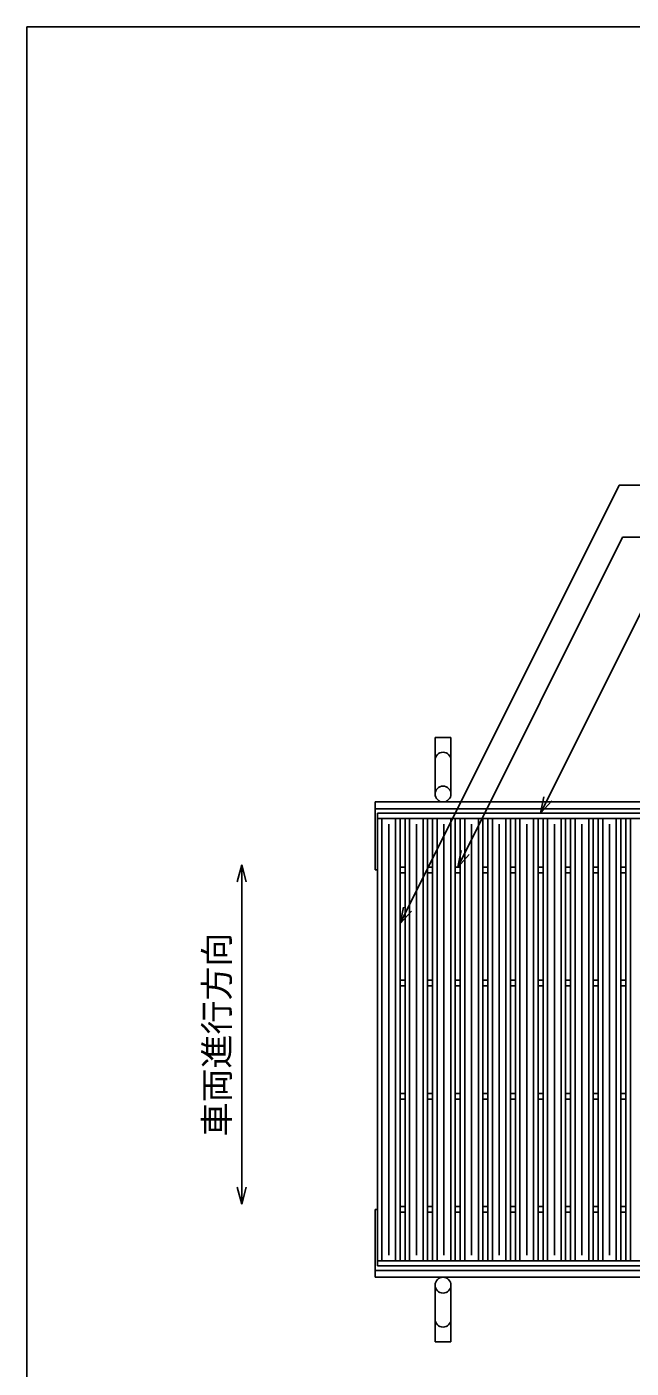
# Model space of a CAD drawing. Units: millimetres, scale not verified. Extents: x -1820 to 1731, y -1282 to 1054.
# Drawn here: x -1729 to -1195, y -132 to 1054 of the extents above; entities that cross this region are included whole.
import ezdxf
from ezdxf.enums import TextEntityAlignment as Align

# ---------------------------------------------------------------- set-up
doc = ezdxf.new("R2010")
doc.units = ezdxf.units.MM
doc.header["$LTSCALE"] = 10
for name, color, linetype, lineweight in [('0_2', 150, 'Continuous', 25), ('16', 3, 'Continuous', 25), ('19', 6, 'Continuous', 25), ('22', 2, 'Continuous', 25)]:
    doc.layers.add(name, color=color, linetype=linetype, lineweight=lineweight)
doc.styles.add('ベクトル', font='')
doc.styles.get('ベクトル').set_extended_font_data('ベクトル')

msp = doc.modelspace()

# ---------------------------------------------------------------- linework, layer by layer
at = {"layer": '0_2'}
for p, q in [((-1729, -1146.5), (-1729, 1053.5)), ((-1729, 1053.5), (1731, 1053.5))]:
    msp.add_line(p, q, dxfattribs=at)
at = {"layer": '16'}
for p, q in [((-1419, 358.5), (-423, 358.5)), ((-1419, 354), (-1419, 358.5)), ((-1419, 354), (-423, 354)), ((-1419, -37), (-1419, 354)), ((-1419, 354), (-1399, 354)), ((-1415, -37), (-1415, 354)), ((-1409, -32), (-1409, 349)), ((-1403, -37), (-1403, 354)), ((-1399, -37), (-1399, 354)), ((-1394.6, -37), (-1394.6, 354)), ((-1394.6, 354), (-1374.6, 354)), ((-1390.6, -37), (-1390.6, 354)), ((-1384.6, -32), (-1384.6, 349)), ((-1378.6, -37), (-1378.6, 354)), ((-1374.6, -37), (-1374.6, 354)), ((-1370.2, -37), (-1370.2, 354)), ((-1370.2, 354), (-1350.2, 354)), ((-1366.2, -37), (-1366.2, 354)), ((-1360.2, -32), (-1360.2, 349)), ((-1354.2, -37), (-1354.2, 354)), ((-1350.2, -37), (-1350.2, 354)), ((-1345.8, -37), (-1345.8, 354)), ((-1345.8, 354), (-1325.8, 354)), ((-1341.8, -37), (-1341.8, 354)), ((-1335.8, -32), (-1335.8, 349)), ((-1329.8, -37), (-1329.8, 354)), ((-1325.8, -37), (-1325.8, 354)), ((-1321.4, -37), (-1321.4, 354)), ((-1321.4, 354), (-1301.4, 354)), ((-1317.4, -37), (-1317.4, 354)), ((-1311.4, -32), (-1311.4, 349)), ((-1305.4, -37), (-1305.4, 354)), ((-1301.4, -37), (-1301.4, 354)), ((-1297, -37), (-1297, 354)), ((-1297, 354), (-1277, 354)), ((-1293, -37), (-1293, 354)), ((-1287, -32), (-1287, 349)), ((-1281, -37), (-1281, 354)), ((-1277, -37), (-1277, 354)), ((-1272.6, -37), (-1272.6, 354)), ((-1272.6, 354), (-1252.6, 354)), ((-1268.6, -37), (-1268.6, 354)), ((-1262.6, -32), (-1262.6, 349)), ((-1256.6, -37), (-1256.6, 354)), ((-1252.6, -37), (-1252.6, 354)), ((-1248.2, -37), (-1248.2, 354)), ((-1248.2, 354), (-1228.2, 354)), ((-1244.2, -37), (-1244.2, 354)), ((-1238.2, -32), (-1238.2, 349)), ((-1232.2, -37), (-1232.2, 354)), ((-1228.2, -37), (-1228.2, 354)), ((-1223.8, -37), (-1223.8, 354)), ((-1223.8, 354), (-1203.8, 354)), ((-1219.8, -37), (-1219.8, 354)), ((-1213.8, -32), (-1213.8, 349)), ((-1207.8, -37), (-1207.8, 354)), ((-1203.8, -37), (-1203.8, 354)), ((-1199.4, -37), (-1199.4, 354)), ((-1199.4, 354), (-1179.4, 354)), ((-1195.4, -37), (-1195.4, 354)), ((-1399, 311), (-1394.6, 311)), ((-1374.6, 311), (-1370.2, 311)), ((-1350.2, 311), (-1345.8, 311)), ((-1325.8, 311), (-1321.4, 311)), ((-1301.4, 311), (-1297, 311)), ((-1277, 311), (-1272.6, 311)), ((-1252.6, 311), (-1248.2, 311)), ((-1228.2, 311), (-1223.8, 311)), ((-1203.8, 311), (-1199.4, 311)), ((-1399, 306), (-1394.6, 306)), ((-1374.6, 306), (-1370.2, 306)), ((-1350.2, 306), (-1345.8, 306)), ((-1325.8, 306), (-1321.4, 306)), ((-1301.4, 306), (-1297, 306)), ((-1277, 306), (-1272.6, 306)), ((-1252.6, 306), (-1248.2, 306)), ((-1228.2, 306), (-1223.8, 306)), ((-1203.8, 306), (-1199.4, 306)), ((-1399, 211), (-1394.6, 211)), ((-1399, 206), (-1394.6, 206)), ((-1374.6, 211), (-1370.2, 211)), ((-1374.6, 206), (-1370.2, 206)), ((-1350.2, 211), (-1345.8, 211)), ((-1350.2, 206), (-1345.8, 206)), ((-1325.8, 211), (-1321.4, 211)), ((-1325.8, 206), (-1321.4, 206)), ((-1301.4, 211), (-1297, 211)), ((-1301.4, 206), (-1297, 206)), ((-1277, 211), (-1272.6, 211)), ((-1277, 206), (-1272.6, 206)), ((-1252.6, 211), (-1248.2, 211)), ((-1252.6, 206), (-1248.2, 206)), ((-1228.2, 211), (-1223.8, 211)), ((-1228.2, 206), (-1223.8, 206)), ((-1203.8, 211), (-1199.4, 211)), ((-1203.8, 206), (-1199.4, 206)), ((-1399, 111), (-1394.6, 111)), ((-1374.6, 111), (-1370.2, 111)), ((-1350.2, 111), (-1345.8, 111)), ((-1325.8, 111), (-1321.4, 111)), ((-1301.4, 111), (-1297, 111)), ((-1277, 111), (-1272.6, 111)), ((-1252.6, 111), (-1248.2, 111)), ((-1228.2, 111), (-1223.8, 111)), ((-1203.8, 111), (-1199.4, 111)), ((-1399, 106), (-1394.6, 106)), ((-1374.6, 106), (-1370.2, 106)), ((-1350.2, 106), (-1345.8, 106)), ((-1325.8, 106), (-1321.4, 106)), ((-1301.4, 106), (-1297, 106)), ((-1277, 106), (-1272.6, 106)), ((-1252.6, 106), (-1248.2, 106)), ((-1228.2, 106), (-1223.8, 106)), ((-1203.8, 106), (-1199.4, 106)), ((-1399, 11), (-1394.6, 11)), ((-1399, 6), (-1394.6, 6)), ((-1374.6, 11), (-1370.2, 11)), ((-1374.6, 6), (-1370.2, 6)), ((-1350.2, 11), (-1345.8, 11)), ((-1350.2, 6), (-1345.8, 6)), ((-1325.8, 11), (-1321.4, 11)), ((-1325.8, 6), (-1321.4, 6)), ((-1301.4, 11), (-1297, 11)), ((-1301.4, 6), (-1297, 6)), ((-1277, 11), (-1272.6, 11)), ((-1277, 6), (-1272.6, 6)), ((-1252.6, 11), (-1248.2, 11)), ((-1252.6, 6), (-1248.2, 6)), ((-1228.2, 11), (-1223.8, 11)), ((-1228.2, 6), (-1223.8, 6)), ((-1203.8, 11), (-1199.4, 11)), ((-1203.8, 6), (-1199.4, 6)), ((-1419, -37), (-423, -37)), ((-1419, -41.5), (-1419, -37)), ((-1419, -37), (-1399, -37)), ((-1419, -41.5), (-423, -41.5)), ((-1394.6, -37), (-1374.6, -37)), ((-1370.2, -37), (-1350.2, -37)), ((-1345.8, -37), (-1325.8, -37)), ((-1321.4, -37), (-1301.4, -37)), ((-1297, -37), (-1277, -37)), ((-1272.6, -37), (-1252.6, -37)), ((-1248.2, -37), (-1228.2, -37)), ((-1223.8, -37), (-1203.8, -37)), ((-1199.4, -37), (-1179.4, -37))]:
    msp.add_line(p, q, dxfattribs=at)
at = {"layer": '19'}
for p, q in [((-1368, 375.5), (-1368, 425.5)), ((-1368, 425.5), (-1354, 425.5)), ((-1354, 425.5), (-1354, 375.5)), ((-1421, 368.5), (-421, 368.5)), ((-1421, 308.5), (-1421, 368.5)), ((-1421, 362.5), (-421, 362.5)), ((-1421, 308.5), (-1419, 308.5)), ((-1421, -51.5), (-1421, 8.5)), ((-1421, 8.5), (-1419, 8.5)), ((-1421, -45.5), (-421, -45.5)), ((-1421, -51.5), (-421, -51.5)), ((-1368, -58.5), (-1368, -108.5)), ((-1354, -108.5), (-1354, -58.5)), ((-1368, -108.5), (-1354, -108.5))]:
    msp.add_line(p, q, dxfattribs=at)
for centre in [(-1361, 375.5), (-1361, -58.5)]:
    msp.add_circle(centre, 7, dxfattribs=at)
for centre, start, end in [((-1361, 405.5), 0, 180), ((-1361, -88.5), 180, 0)]:
    msp.add_arc(centre, 7, start, end, dxfattribs=at)
at = {"layer": '22', "color": 4}
for p, q in [((-1399, 261), (-1205.25, 648.5)), ((-1205.25, 648.5), (-725.25, 648.5)), ((-1348, 311), (-1202.25, 602.5)), ((-1202.25, 602.5), (-762.25, 602.5)), ((-1274.8, 358.5), (-1177.05, 554)), ((-1274.8, 358.5), (-1271.8, 373.1)), ((-1274.8, 358.5), (-1264.8, 369.5)), ((-1348, 311), (-1345, 325.6)), ((-1348, 311), (-1338, 322)), ((-1539, 313), (-1543, 298)), ((-1535, 298), (-1539, 313)), ((-1539, 313), (-1539, 13)), ((-1399, 261), (-1396, 275.6)), ((-1399, 261), (-1389, 272)), ((-1539, 13), (-1543, 28)), ((-1535, 28), (-1539, 13))]:
    msp.add_line(p, q, dxfattribs=at)

# ---------------------------------------------------------------- texts
at = {"layer": '22', "style": 'ベクトル'}
msp.add_text('車両進行方向', height=21.99, rotation=90, dxfattribs=at).set_placement((-1561, 73), align=Align.MIDDLE_LEFT)

doc.saveas('drawing.dxf')
